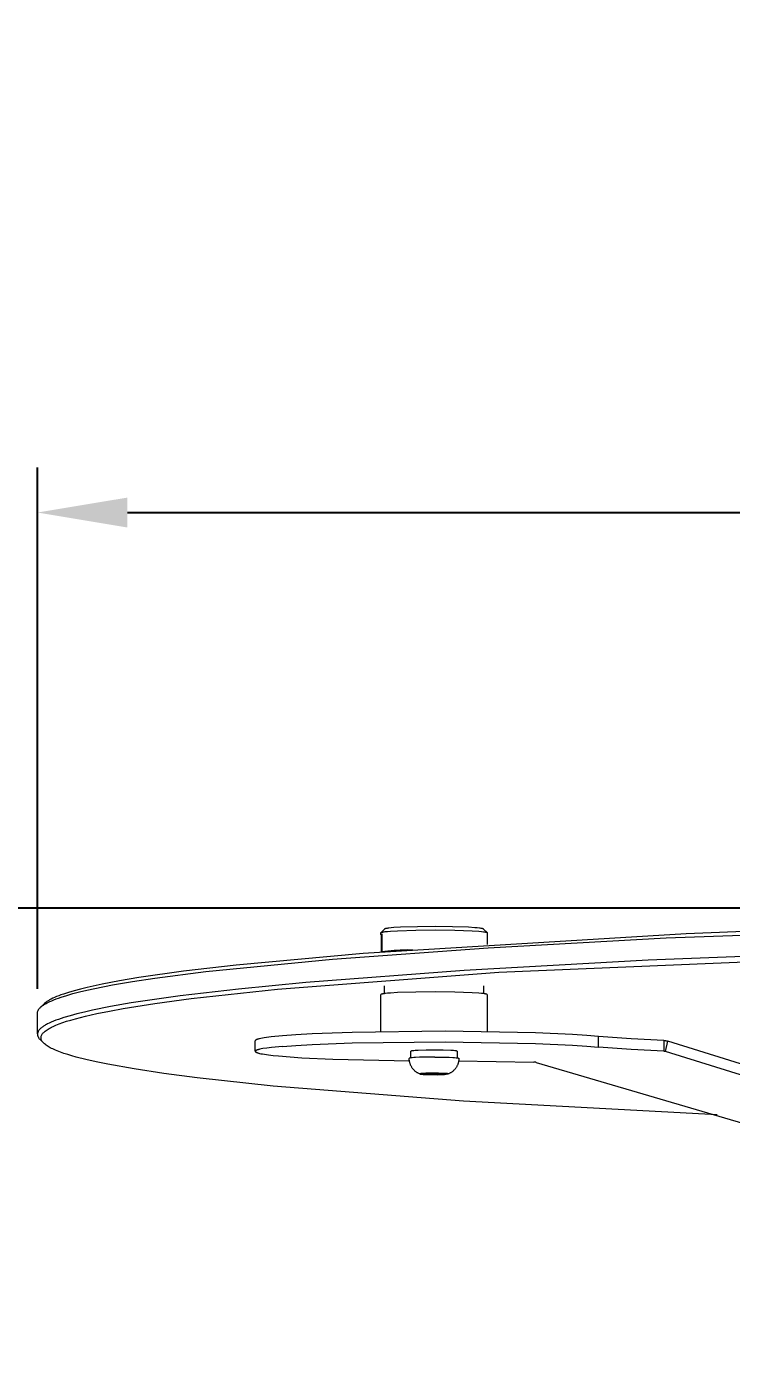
# Model space of a CAD drawing. Header units: inches. Extents: x 214 to 477, y -11 to 187.
# Drawn here: x 236.33 to 244.16, y 172.54 to 187.49 of the extents above; entities that cross this region are included whole.
import ezdxf

# ---------------------------------------------------------------- set-up
doc = ezdxf.new("R2010")
doc.units = ezdxf.units.IN
doc.layers.add('ZANO_R', color=7, linetype='Continuous', lineweight=0)
doc.layers.add('ZANO_W', color=1, linetype='Continuous', lineweight=0)
doc.styles.get("Standard").update_dxf_attribs({"font": 'arial.ttf'})
doc.dimstyles.new('amerykanie', dxfattribs={"dimtxt": 50, "dimasz": 50, "dimexe": 0.5, "dimexo": 0.5, "dimgap": 1, "dimtad": 1, "dimdec": 0, "dimzin": 0, "dimlunit": 5, "dimtxsty": 'Standard', "dimcen": 0.09, "dimclrd": 1, "dimclre": 1, "dimclrt": 1, "dimazin": 0, "dimtfac": 1, "dimtdec": 0, "dimtmove": 0, "dimatfit": 3, "dimfxl": 1, "dimtzin": 0, "dimarcsym": 1})

# ---------------------------------------------------------------- blocks, each defined once
blk = doc.blocks.new('*D357')
at = {"layer": 'ZANO_W', "color": 1, "lineweight": -2}
for p, q in [((255.088, 177.692), (217.287, 177.692)), ((217.787, 176.692), (217.787, 73.709)), ((254.898, 72.709), (217.287, 72.709))]:
    blk.add_line(p, q, dxfattribs=at)
at = {"layer": 'ZANO_W', "color": 1}
for points in [[(217.954, 176.692), (217.621, 176.692), (217.787, 177.692)], [(217.621, 73.709), (217.954, 73.709), (217.787, 72.709)]]:
    blk.add_solid(points, dxfattribs=at)
at = {"layer": 'ZANO_W', "color": 1, "insert": (216.043, 125.2), "char_height": 2.4375, "attachment_point": 5, "rotation": 90}
blk.add_mtext('105', dxfattribs=at)
blk = doc.blocks.new('*D359')
at = {"layer": 'ZANO_W', "color": 1, "lineweight": -2}
for p, q in [((236.449, 176.796), (236.449, 182.59)), ((279.757, 176.797), (279.757, 182.59)), ((237.449, 182.09), (278.757, 182.09))]:
    blk.add_line(p, q, dxfattribs=at)
at = {"layer": 'ZANO_W', "color": 1}
for points in [[(237.449, 182.256), (237.449, 181.923), (236.449, 182.09)], [(278.757, 181.923), (278.757, 182.256), (279.757, 182.09)]]:
    blk.add_solid(points, dxfattribs=at)
at = {"layer": 'ZANO_W', "color": 1, "insert": (258.103, 183.851), "char_height": 2.4375, "attachment_point": 5}
blk.add_mtext('43 5/16', dxfattribs=at)

msp = doc.modelspace()

# ---------------------------------------------------------------- linework, layer by layer
at = {"layer": 'ZANO_R'}
for p, q in [((240.26549, 177.42106), (240.2655, 177.42112)), ((240.26549, 177.421), (240.26549, 177.42106)), ((240.26549, 177.40162), (240.26549, 177.421)), ((240.2655, 177.42118), (240.26551, 177.42124)), ((240.2655, 177.42112), (240.2655, 177.42118)), ((240.26551, 177.42124), (240.26552, 177.4213)), ((240.26552, 177.4213), (240.26553, 177.42136)), ((240.26553, 177.42136), (240.26555, 177.42142)), ((240.26555, 177.42142), (240.26556, 177.42148)), ((240.26556, 177.42148), (240.26558, 177.42154)), ((240.26558, 177.42154), (240.2656, 177.42159)), ((240.2656, 177.42159), (240.26562, 177.42165)), ((240.26562, 177.42165), (240.26564, 177.42171)), ((240.26564, 177.42171), (240.26567, 177.42176)), ((240.26567, 177.42176), (240.2657, 177.42182)), ((240.2657, 177.42182), (240.26573, 177.42187)), ((240.26573, 177.42187), (240.26576, 177.42192)), ((240.26576, 177.42192), (240.26586, 177.4221)), ((240.26586, 177.4221), (240.26599, 177.42227)), ((240.26599, 177.42227), (240.26613, 177.42244)), ((240.26613, 177.42244), (240.2663, 177.42261)), ((240.2663, 177.42261), (240.26648, 177.42278)), ((240.26648, 177.42278), (240.26668, 177.42295)), ((240.26668, 177.42295), (240.2669, 177.42313)), ((240.2669, 177.42313), (240.26713, 177.4233)), ((240.26706, 177.42337), (240.30561, 177.46182)), ((240.26713, 177.4233), (240.26739, 177.42347)), ((240.26739, 177.42347), (240.26767, 177.42365)), ((240.26767, 177.42365), (240.26796, 177.42382)), ((240.26796, 177.42382), (240.26828, 177.424)), ((240.26828, 177.424), (240.26861, 177.42417)), ((240.26861, 177.42417), (240.26897, 177.42435)), ((240.26897, 177.42435), (240.26934, 177.42452)), ((240.26934, 177.42452), (240.26974, 177.4247)), ((240.26974, 177.4247), (240.27059, 177.42505)), ((240.27059, 177.42505), (240.27152, 177.4254)), ((240.27152, 177.4254), (240.27253, 177.42575)), ((240.27253, 177.42575), (240.27362, 177.42611)), ((240.27362, 177.42611), (240.2748, 177.42646)), ((240.2748, 177.42646), (240.27606, 177.42682)), ((240.27606, 177.42682), (240.27884, 177.42753)), ((240.27884, 177.42753), (240.28196, 177.42824)), ((240.28196, 177.42824), (240.28543, 177.42896)), ((240.28543, 177.42896), (240.29342, 177.43039)), ((240.29342, 177.43039), (240.30285, 177.43182)), ((240.30285, 177.43182), (240.31373, 177.43323)), ((240.30578, 177.46198), (240.30561, 177.46182)), ((240.30596, 177.46214), (240.30578, 177.46198)), ((240.30616, 177.46229), (240.30596, 177.46214)), ((240.30638, 177.46245), (240.30616, 177.46229)), ((240.30662, 177.46261), (240.30638, 177.46245)), ((240.30687, 177.46277), (240.30662, 177.46261)), ((240.30714, 177.46293), (240.30687, 177.46277)), ((240.30743, 177.46309), (240.30714, 177.46293)), ((240.30773, 177.46325), (240.30743, 177.46309)), ((240.30805, 177.46341), (240.30773, 177.46325)), ((240.3084, 177.46357), (240.30805, 177.46341)), ((240.30875, 177.46374), (240.3084, 177.46357)), ((240.30953, 177.46406), (240.30875, 177.46374)), ((240.31037, 177.46438), (240.30953, 177.46406)), ((240.31129, 177.46471), (240.31037, 177.46438)), ((240.31229, 177.46503), (240.31129, 177.46471)), ((240.31336, 177.46536), (240.31229, 177.46503)), ((240.3145, 177.46568), (240.31336, 177.46536)), ((240.31373, 177.43323), (240.33985, 177.43601)), ((240.31702, 177.46634), (240.3145, 177.46568)), ((240.31985, 177.46699), (240.31702, 177.46634)), ((240.32299, 177.46765), (240.31985, 177.46699)), ((240.32645, 177.46831), (240.32299, 177.46765)), ((240.33434, 177.46962), (240.32645, 177.46831)), ((240.34354, 177.47093), (240.33434, 177.46962)), ((240.33985, 177.43601), (240.37168, 177.43868)), ((240.35404, 177.47222), (240.34354, 177.47093)), ((240.37899, 177.47476), (240.35404, 177.47222)), ((240.37168, 177.43868), (240.45119, 177.4435)), ((240.40908, 177.47719), (240.37899, 177.47476)), ((240.48341, 177.48157), (240.40908, 177.47719)), ((240.45119, 177.4435), (240.65526, 177.45006)), ((240.67186, 177.4875), (240.48341, 177.48157)), ((240.65526, 177.45006), (240.87378, 177.45189)), ((240.8726, 177.48915), (240.67186, 177.4875)), ((241.06267, 177.48706), (240.8726, 177.48915)), ((240.87378, 177.45189), (241.08527, 177.44948)), ((241.23892, 177.48106), (241.06267, 177.48706)), ((241.08527, 177.44948), (241.27885, 177.44257)), ((241.30847, 177.47679), (241.23892, 177.48106)), ((241.27885, 177.44257), (241.35304, 177.43769)), ((241.33674, 177.47443), (241.30847, 177.47679)), ((241.36028, 177.47196), (241.33674, 177.47443)), ((241.35304, 177.43769), (241.38239, 177.43501)), ((241.37022, 177.4707), (241.36028, 177.47196)), ((241.37894, 177.46944), (241.37022, 177.4707)), ((241.38645, 177.46816), (241.37894, 177.46944)), ((241.38239, 177.43501), (241.40618, 177.43223)), ((241.38975, 177.46752), (241.38645, 177.46816)), ((241.39276, 177.46688), (241.38975, 177.46752)), ((241.39546, 177.46624), (241.39276, 177.46688)), ((241.39788, 177.4656), (241.39546, 177.46624)), ((241.39898, 177.46528), (241.39788, 177.4656)), ((241.40001, 177.46497), (241.39898, 177.46528)), ((241.40096, 177.46465), (241.40001, 177.46497)), ((241.40185, 177.46433), (241.40096, 177.46465)), ((241.40267, 177.46402), (241.40185, 177.46433)), ((241.40341, 177.4637), (241.40267, 177.46402)), ((241.40376, 177.46354), (241.40341, 177.4637)), ((241.40409, 177.46339), (241.40376, 177.46354)), ((241.40441, 177.46323), (241.40409, 177.46339)), ((241.4047, 177.46307), (241.40441, 177.46323)), ((241.40498, 177.46292), (241.4047, 177.46307)), ((241.40524, 177.46276), (241.40498, 177.46292)), ((241.40549, 177.4626), (241.40524, 177.46276)), ((241.40572, 177.46245), (241.40549, 177.4626)), ((241.40593, 177.46229), (241.40572, 177.46245)), ((241.40613, 177.46214), (241.40593, 177.46229)), ((241.40631, 177.46198), (241.40613, 177.46214)), ((241.40618, 177.43223), (241.41597, 177.43082)), ((241.40647, 177.46182), (241.40631, 177.46198)), ((241.40647, 177.46182), (241.44555, 177.42286)), ((241.41597, 177.43082), (241.42434, 177.4294)), ((241.42434, 177.4294), (241.42801, 177.42869)), ((241.42801, 177.42869), (241.43133, 177.42798)), ((241.43133, 177.42798), (241.43431, 177.42727)), ((241.43431, 177.42727), (241.43696, 177.42656)), ((241.43696, 177.42656), (241.43816, 177.4262)), ((241.43816, 177.4262), (241.43927, 177.42585)), ((241.43927, 177.42585), (241.4403, 177.4255)), ((241.4403, 177.4255), (241.44125, 177.42515)), ((241.44125, 177.42515), (241.44212, 177.42479)), ((241.44212, 177.42479), (241.44253, 177.42462)), ((241.44253, 177.42462), (241.44292, 177.42444)), ((241.44292, 177.42444), (241.44328, 177.42427)), ((241.44328, 177.42427), (241.44363, 177.42409)), ((241.44363, 177.42409), (241.44395, 177.42392)), ((241.44395, 177.42392), (241.44426, 177.42374)), ((241.44426, 177.42374), (241.44455, 177.42357)), ((241.44455, 177.42357), (241.44482, 177.4234)), ((241.44482, 177.4234), (241.44506, 177.42322)), ((241.44506, 177.42322), (241.44529, 177.42305)), ((241.44529, 177.42305), (241.44551, 177.42288)), ((241.44551, 177.42288), (241.4457, 177.4227)), ((241.4457, 177.4227), (241.44587, 177.42253)), ((241.44587, 177.42253), (241.44602, 177.42236)), ((241.44602, 177.42236), (241.44616, 177.42219)), ((241.44616, 177.42219), (241.44628, 177.42202)), ((241.44628, 177.42202), (241.44638, 177.42185)), ((241.44638, 177.42185), (241.44646, 177.42167)), ((241.44646, 177.42167), (241.44652, 177.4215)), ((241.44652, 177.4215), (241.44656, 177.42133)), ((241.44656, 177.42133), (241.44659, 177.42116)), ((241.44659, 177.42116), (241.4466, 177.421)), ((241.4466, 177.421), (241.4466, 177.2891)), ((243.43451, 177.36251), (247.8442, 177.52688)), ((247.86286, 177.56439), (243.6593, 177.40974)), ((243.6593, 177.40974), (240.06712, 177.1916)), ((240.26549, 177.40146), (240.2655, 177.4015)), ((240.26549, 177.40142), (240.26549, 177.40146)), ((240.26549, 177.40138), (240.26549, 177.40142)), ((240.26549, 177.40133), (240.26549, 177.40138)), ((240.26549, 177.40129), (240.26549, 177.40133)), ((240.26549, 177.40125), (240.26549, 177.40129)), ((240.26549, 177.40121), (240.26549, 177.40125)), ((240.2655, 177.40117), (240.26549, 177.40121)), ((240.2655, 177.40154), (240.26551, 177.40158)), ((240.2655, 177.4015), (240.2655, 177.40154)), ((240.2655, 177.40113), (240.2655, 177.40117)), ((240.26551, 177.40109), (240.2655, 177.40113)), ((240.26551, 177.40162), (240.26552, 177.40166)), ((240.26551, 177.40158), (240.26551, 177.40162)), ((240.26552, 177.40105), (240.26551, 177.40109)), ((240.26552, 177.40166), (240.26553, 177.4017)), ((240.26552, 177.40101), (240.26552, 177.40105)), ((240.26553, 177.40097), (240.26552, 177.40101)), ((240.26553, 177.4017), (240.26554, 177.40174)), ((240.26554, 177.40093), (240.26553, 177.40097)), ((240.26554, 177.40174), (240.26555, 177.40178)), ((240.26555, 177.40089), (240.26554, 177.40093)), ((240.26555, 177.40178), (240.26556, 177.40182)), ((240.26556, 177.40085), (240.26555, 177.40089)), ((240.26556, 177.40182), (240.26557, 177.40186)), ((240.26558, 177.40081), (240.26556, 177.40085)), ((240.26557, 177.40186), (240.26559, 177.4019)), ((240.26559, 177.40077), (240.26558, 177.40081)), ((240.26559, 177.4019), (240.2656, 177.40194)), ((240.26561, 177.40073), (240.26559, 177.40077)), ((240.2656, 177.40194), (240.26562, 177.40198)), ((240.26562, 177.40069), (240.26561, 177.40073)), ((240.26562, 177.40198), (240.26564, 177.40202)), ((240.26564, 177.40065), (240.26562, 177.40069)), ((240.26564, 177.40202), (240.26565, 177.40206)), ((240.26566, 177.40061), (240.26564, 177.40065)), ((240.26565, 177.40206), (240.26567, 177.4021)), ((240.26567, 177.40057), (240.26566, 177.40061)), ((240.26567, 177.4021), (240.26569, 177.40214)), ((240.26569, 177.40052), (240.26567, 177.40057)), ((240.26569, 177.40214), (240.26571, 177.40219)), ((240.26572, 177.40048), (240.26569, 177.40052)), ((240.26571, 177.40219), (240.26573, 177.40223)), ((240.26574, 177.40044), (240.26572, 177.40048)), ((240.26573, 177.40223), (240.26576, 177.40227)), ((240.26576, 177.4004), (240.26574, 177.40044)), ((240.26576, 177.40227), (240.26578, 177.40231)), ((240.26578, 177.40036), (240.26576, 177.4004)), ((240.26578, 177.40231), (240.2658, 177.40235)), ((240.26581, 177.40032), (240.26578, 177.40036)), ((240.2658, 177.40235), (240.26583, 177.40239)), ((240.26584, 177.40028), (240.26581, 177.40032)), ((240.26583, 177.40239), (240.26586, 177.40243)), ((240.26586, 177.40024), (240.26584, 177.40028)), ((240.26586, 177.40243), (240.26591, 177.40251)), ((240.26592, 177.40016), (240.26586, 177.40024)), ((240.26591, 177.40251), (240.26597, 177.40259)), ((240.26598, 177.40008), (240.26592, 177.40016)), ((240.26597, 177.40259), (240.26604, 177.40267)), ((240.26604, 177.4), (240.26598, 177.40008)), ((240.26604, 177.40267), (240.26611, 177.40275)), ((240.26611, 177.39992), (240.26604, 177.4)), ((240.26611, 177.40275), (240.26618, 177.40283)), ((240.26619, 177.39984), (240.26611, 177.39992)), ((240.26618, 177.40283), (240.26626, 177.40291)), ((240.26626, 177.39976), (240.26619, 177.39984)), ((240.26626, 177.40291), (240.26634, 177.403)), ((240.26635, 177.39968), (240.26626, 177.39976)), ((240.26634, 177.403), (240.26642, 177.40308)), ((240.26643, 177.39959), (240.26635, 177.39968)), ((240.26642, 177.40308), (240.26651, 177.40316)), ((240.26652, 177.39951), (240.26643, 177.39959)), ((240.26651, 177.40316), (240.26661, 177.40324)), ((240.26661, 177.39943), (240.26652, 177.39951)), ((240.26661, 177.40324), (240.2667, 177.40332)), ((240.26671, 177.39935), (240.26661, 177.39943)), ((240.2667, 177.40332), (240.26681, 177.4034)), ((240.26681, 177.39927), (240.26671, 177.39935)), ((240.26681, 177.4034), (240.26691, 177.40348)), ((240.26692, 177.39919), (240.26681, 177.39927)), ((240.26691, 177.40348), (240.26702, 177.40356)), ((240.26714, 177.39903), (240.26692, 177.39919)), ((240.26702, 177.40356), (240.26725, 177.40372)), ((240.26738, 177.39887), (240.26714, 177.39903)), ((240.26725, 177.40372), (240.2675, 177.40388)), ((240.26763, 177.39871), (240.26738, 177.39887)), ((240.2675, 177.40388), (240.26776, 177.40405)), ((240.2679, 177.39855), (240.26763, 177.39871)), ((240.26776, 177.40405), (240.26804, 177.40421)), ((240.26819, 177.39839), (240.2679, 177.39855)), ((240.26804, 177.40421), (240.26834, 177.40437)), ((240.26849, 177.39823), (240.26819, 177.39839)), ((240.26834, 177.40437), (240.26865, 177.40453)), ((240.26881, 177.39806), (240.26849, 177.39823)), ((240.26865, 177.40453), (240.26897, 177.40469)), ((240.26915, 177.3979), (240.26881, 177.39806)), ((240.26897, 177.40469), (240.26932, 177.40485)), ((240.2695, 177.39774), (240.26915, 177.3979)), ((240.26932, 177.40485), (240.27005, 177.40517)), ((240.27025, 177.39742), (240.2695, 177.39774)), ((240.27005, 177.40517), (240.27085, 177.40549)), ((240.27106, 177.3971), (240.27025, 177.39742)), ((240.27085, 177.40549), (240.27171, 177.40581)), ((240.27106, 177.20746), (240.27106, 177.3971)), ((240.27106, 177.3971), (240.27697, 177.3971)), ((240.27171, 177.40581), (240.27264, 177.40613)), ((240.27264, 177.40613), (240.27363, 177.40645)), ((240.27363, 177.40645), (240.27468, 177.40677)), ((240.27468, 177.40677), (240.27697, 177.4074)), ((240.27697, 177.4074), (240.27697, 177.21082)), ((241.45619, 177.25362), (243.43451, 177.36251)), ((247.8442, 177.29099), (243.23589, 177.11692)), ((238.31905, 176.98955), (239.7282, 177.12846)), ((240.06712, 177.1916), (238.65741, 177.06206)), ((239.7282, 177.12846), (241.45619, 177.25362)), ((240.27697, 177.21082), (240.34423, 177.21919)), ((240.27697, 177.21082), (240.31439, 177.21076)), ((240.37889, 177.21872), (240.31811, 177.21104)), ((240.34423, 177.21919), (240.41171, 177.22559)), ((240.43989, 177.22431), (240.37889, 177.21872)), ((240.41171, 177.22559), (240.47934, 177.23002)), ((240.50106, 177.22779), (240.43989, 177.22431)), ((240.47934, 177.23002), (240.54707, 177.23248)), ((240.5623, 177.22917), (240.50106, 177.22779)), ((240.54707, 177.23248), (240.61485, 177.23297)), ((241.57526, 176.98264), (247.86286, 177.24985)), ((238.07301, 176.99331), (237.57585, 176.92244)), ((237.7519, 176.91601), (238.31905, 176.98955)), ((238.65741, 177.06206), (238.07301, 176.99331)), ((239.11606, 176.79421), (241.57526, 176.98264)), ((241.19036, 177.00066), (239.43115, 176.86687)), ((243.23589, 177.11692), (241.19036, 177.00066)), ((237.16978, 176.84994), (237.00178, 176.81322)), ((237.08768, 176.80203), (237.28358, 176.84042)), ((237.36123, 176.88637), (237.16978, 176.84994)), ((237.28358, 176.84042), (237.50512, 176.87844)), ((237.57585, 176.92244), (237.36123, 176.88637)), ((237.50512, 176.87844), (237.7519, 176.91601)), ((239.43115, 176.86687), (238.68347, 176.79433)), ((240.30486, 176.74406), (240.30486, 176.83103)), ((241.40723, 176.8308), (241.40723, 176.74406)), ((236.5834, 176.67401), (236.57522, 176.66936)), ((236.59194, 176.67867), (236.5834, 176.67401)), ((236.60086, 176.68333), (236.59194, 176.67867)), ((236.61981, 176.69264), (236.60086, 176.68333)), ((236.60778, 176.66576), (236.63137, 176.67555)), ((236.64026, 176.70195), (236.61981, 176.69264)), ((236.63137, 176.67555), (236.6566, 176.68533)), ((236.66219, 176.71126), (236.64026, 176.70195)), ((236.6566, 176.68533), (236.68349, 176.69511)), ((236.68561, 176.72057), (236.66219, 176.71126)), ((236.68349, 176.69511), (236.71202, 176.70489)), ((236.71052, 176.72987), (236.68561, 176.72057)), ((236.73693, 176.73917), (236.71052, 176.72987)), ((236.71202, 176.70489), (236.77402, 176.72442)), ((236.79421, 176.75774), (236.73693, 176.73917)), ((236.77402, 176.72442), (236.8426, 176.7439)), ((236.85745, 176.77628), (236.79421, 176.75774)), ((236.8426, 176.7439), (236.91776, 176.76334)), ((236.92665, 176.79477), (236.85745, 176.77628)), ((236.91776, 176.76334), (236.99946, 176.78272)), ((237.00178, 176.81322), (236.92665, 176.79477)), ((236.99946, 176.78272), (237.08768, 176.80203)), ((238.03493, 176.71866), (237.49218, 176.64044)), ((237.75204, 176.63474), (238.15548, 176.68927)), ((238.68347, 176.79433), (238.03493, 176.71866)), ((238.15548, 176.68927), (239.11606, 176.79421)), ((240.26576, 176.73389), (240.26549, 176.73296)), ((240.26549, 176.3212), (240.26549, 176.73296)), ((240.26586, 176.73406), (240.26576, 176.73389)), ((240.26599, 176.73423), (240.26586, 176.73406)), ((240.26613, 176.7344), (240.26599, 176.73423)), ((240.2663, 176.73457), (240.26613, 176.7344)), ((240.26648, 176.73475), (240.2663, 176.73457)), ((240.26668, 176.73492), (240.26648, 176.73475)), ((240.2669, 176.73509), (240.26668, 176.73492)), ((240.26713, 176.73526), (240.2669, 176.73509)), ((240.26739, 176.73544), (240.26713, 176.73526)), ((240.26767, 176.73561), (240.26739, 176.73544)), ((240.26796, 176.73579), (240.26767, 176.73561)), ((240.26828, 176.73596), (240.26796, 176.73579)), ((240.26861, 176.73613), (240.26828, 176.73596)), ((240.26897, 176.73631), (240.26861, 176.73613)), ((240.26934, 176.73649), (240.26897, 176.73631)), ((240.26974, 176.73666), (240.26934, 176.73649)), ((240.27059, 176.73701), (240.26974, 176.73666)), ((240.27152, 176.73736), (240.27059, 176.73701)), ((240.27253, 176.73772), (240.27152, 176.73736)), ((240.27362, 176.73807), (240.27253, 176.73772)), ((240.2748, 176.73843), (240.27362, 176.73807)), ((240.27606, 176.73878), (240.2748, 176.73843)), ((240.27884, 176.73949), (240.27606, 176.73878)), ((240.28196, 176.74021), (240.27884, 176.73949)), ((240.28543, 176.74092), (240.28196, 176.74021)), ((240.29342, 176.74235), (240.28543, 176.74092)), ((240.30285, 176.74378), (240.29342, 176.74235)), ((240.31373, 176.74519), (240.30285, 176.74378)), ((240.33985, 176.74797), (240.31373, 176.74519)), ((240.37168, 176.75064), (240.33985, 176.74797)), ((240.45119, 176.75546), (240.37168, 176.75064)), ((240.65526, 176.76203), (240.45119, 176.75546)), ((240.87378, 176.76385), (240.65526, 176.76203)), ((241.08527, 176.76144), (240.87378, 176.76385)), ((241.27885, 176.75454), (241.08527, 176.76144)), ((241.35304, 176.74965), (241.27885, 176.75454)), ((241.38239, 176.74698), (241.35304, 176.74965)), ((241.40618, 176.7442), (241.38239, 176.74698)), ((241.41597, 176.74279), (241.40618, 176.7442)), ((241.42434, 176.74136), (241.41597, 176.74279)), ((241.42801, 176.74065), (241.42434, 176.74136)), ((241.43133, 176.73994), (241.42801, 176.74065)), ((241.43431, 176.73923), (241.43133, 176.73994)), ((241.43696, 176.73852), (241.43431, 176.73923)), ((241.43816, 176.73817), (241.43696, 176.73852)), ((241.43927, 176.73781), (241.43816, 176.73817)), ((241.4403, 176.73746), (241.43927, 176.73781)), ((241.44125, 176.73711), (241.4403, 176.73746)), ((241.44212, 176.73676), (241.44125, 176.73711)), ((241.44253, 176.73658), (241.44212, 176.73676)), ((241.44292, 176.73641), (241.44253, 176.73658)), ((241.44328, 176.73623), (241.44292, 176.73641)), ((241.44363, 176.73606), (241.44328, 176.73623)), ((241.44395, 176.73588), (241.44363, 176.73606)), ((241.44426, 176.73571), (241.44395, 176.73588)), ((241.44455, 176.73553), (241.44426, 176.73571)), ((241.44482, 176.73536), (241.44455, 176.73553)), ((241.44506, 176.73519), (241.44482, 176.73536)), ((241.44529, 176.73501), (241.44506, 176.73519)), ((241.44551, 176.73484), (241.44529, 176.73501)), ((241.4457, 176.73467), (241.44551, 176.73484)), ((241.44587, 176.7345), (241.4457, 176.73467)), ((241.44602, 176.73432), (241.44587, 176.7345)), ((241.44616, 176.73415), (241.44602, 176.73432)), ((241.44628, 176.73398), (241.44616, 176.73415)), ((241.44638, 176.73381), (241.44628, 176.73398)), ((241.44646, 176.73364), (241.44638, 176.73381)), ((241.44652, 176.73347), (241.44646, 176.73364)), ((241.44656, 176.7333), (241.44652, 176.73347)), ((241.44659, 176.73313), (241.44656, 176.7333)), ((241.4466, 176.73296), (241.44659, 176.73313)), ((241.4466, 176.73296), (241.4466, 176.32195)), ((236.44923, 176.52887), (236.44943, 176.53374)), ((236.44923, 176.29595), (236.44923, 176.52887)), ((236.44943, 176.53374), (236.45003, 176.5386)), ((236.45003, 176.5386), (236.45103, 176.54347)), ((236.45103, 176.54347), (236.45243, 176.54835)), ((236.45243, 176.54835), (236.45423, 176.55322)), ((236.45423, 176.55322), (236.45644, 176.5581)), ((236.45644, 176.5581), (236.45904, 176.56298)), ((236.45904, 176.56298), (236.46206, 176.56786)), ((236.46206, 176.56786), (236.46547, 176.57275)), ((236.46547, 176.57275), (236.46929, 176.57764)), ((236.46929, 176.57764), (236.47352, 176.58252)), ((236.47352, 176.58252), (236.47815, 176.58741)), ((236.47815, 176.58741), (236.48318, 176.59231)), ((236.48022, 176.58948), (236.51831, 176.62747)), ((236.48318, 176.59231), (236.48863, 176.5972)), ((236.48863, 176.5972), (236.49448, 176.60209)), ((236.49448, 176.60209), (236.50074, 176.60699)), ((236.50074, 176.60699), (236.5074, 176.61188)), ((236.5074, 176.61188), (236.51448, 176.61678)), ((236.51448, 176.61678), (236.52196, 176.62168)), ((236.52315, 176.63212), (236.51831, 176.62747)), ((236.52196, 176.62168), (236.52986, 176.62657)), ((236.52837, 176.63677), (236.52315, 176.63212)), ((236.53395, 176.64143), (236.52837, 176.63677)), ((236.52986, 176.62657), (236.53816, 176.63147)), ((236.53991, 176.64608), (236.53395, 176.64143)), ((236.53816, 176.63147), (236.54688, 176.63637)), ((236.54623, 176.65073), (236.53991, 176.64608)), ((236.55292, 176.65539), (236.54623, 176.65073)), ((236.54688, 176.63637), (236.556, 176.64127)), ((236.55998, 176.66004), (236.55292, 176.65539)), ((236.556, 176.64127), (236.56553, 176.64617)), ((236.56742, 176.6647), (236.55998, 176.66004)), ((236.56553, 176.64617), (236.58583, 176.65596)), ((236.57522, 176.66936), (236.56742, 176.6647)), ((236.58583, 176.65596), (236.60778, 176.66576)), ((236.97006, 176.54003), (236.88701, 176.5197)), ((237.06029, 176.56029), (236.97006, 176.54003)), ((236.98262, 176.49413), (237.1085, 176.52263)), ((237.26213, 176.60057), (237.06029, 176.56029)), ((237.1085, 176.52263), (237.24851, 176.55097)), ((237.24851, 176.55097), (237.40254, 176.57912)), ((237.49218, 176.64044), (237.26213, 176.60057)), ((237.40254, 176.57912), (237.75204, 176.63474)), ((236.50083, 176.37116), (236.49427, 176.36603)), ((236.50783, 176.37629), (236.50083, 176.37116)), ((236.51528, 176.38142), (236.50783, 176.37629)), ((236.52318, 176.38655), (236.51528, 176.38142)), ((236.53154, 176.39168), (236.52318, 176.38655)), ((236.54034, 176.39682), (236.53154, 176.39168)), ((236.54959, 176.40195), (236.54034, 176.39682)), ((236.55929, 176.40708), (236.54959, 176.40195)), ((236.58004, 176.41735), (236.55929, 176.40708)), ((236.6026, 176.42761), (236.58004, 176.41735)), ((236.59291, 176.36466), (236.60696, 176.37187)), ((236.62697, 176.43788), (236.6026, 176.42761)), ((236.60696, 176.37187), (236.6219, 176.37909)), ((236.6219, 176.37909), (236.63773, 176.38631)), ((236.65315, 176.44813), (236.62697, 176.43788)), ((236.63773, 176.38631), (236.65446, 176.39352)), ((236.68113, 176.45838), (236.65315, 176.44813)), ((236.65446, 176.39352), (236.6906, 176.40795)), ((236.71093, 176.46863), (236.68113, 176.45838)), ((236.6906, 176.40795), (236.73032, 176.42236)), ((236.74253, 176.47886), (236.71093, 176.46863)), ((236.73032, 176.42236), (236.77363, 176.43676)), ((236.81116, 176.4993), (236.74253, 176.47886)), ((236.77363, 176.43676), (236.82051, 176.45113)), ((236.88701, 176.5197), (236.81116, 176.4993)), ((236.82051, 176.45113), (236.87098, 176.46549)), ((236.87098, 176.46549), (236.98262, 176.49413)), ((236.44959, 176.2995), (236.44925, 176.2944)), ((236.44925, 176.2944), (236.44935, 176.28931)), ((236.44935, 176.28931), (236.44988, 176.28422)), ((236.45037, 176.30461), (236.44959, 176.2995)), ((236.44988, 176.28422), (236.45085, 176.27913)), ((236.4516, 176.30971), (236.45037, 176.30461)), ((236.45085, 176.27913), (236.45225, 176.27404)), ((236.45326, 176.31482), (236.4516, 176.30971)), ((236.45225, 176.27404), (236.45409, 176.26896)), ((236.45536, 176.31993), (236.45326, 176.31482)), ((236.45409, 176.26896), (236.45637, 176.26388)), ((236.45791, 176.32505), (236.45536, 176.31993)), ((236.45637, 176.26388), (236.45907, 176.25881)), ((236.4609, 176.33016), (236.45791, 176.32505)), ((236.45907, 176.25881), (236.46221, 176.25374)), ((236.46433, 176.33528), (236.4609, 176.33016)), ((236.46221, 176.25374), (236.46578, 176.24868)), ((236.4682, 176.3404), (236.46433, 176.33528)), ((236.46578, 176.24868), (236.46978, 176.24362)), ((236.47253, 176.34552), (236.4682, 176.3404)), ((236.46978, 176.24362), (236.4742, 176.23856)), ((236.47729, 176.35065), (236.47253, 176.34552)), ((236.4742, 176.23856), (236.47906, 176.23351)), ((236.48251, 176.35577), (236.47729, 176.35065)), ((236.51831, 176.19437), (236.47906, 176.23351)), ((236.48817, 176.3609), (236.48251, 176.35577)), ((236.49427, 176.36603), (236.48817, 176.3609)), ((236.48868, 176.25663), (236.48947, 176.2638)), ((236.48875, 176.24946), (236.48868, 176.25663)), ((236.48969, 176.2423), (236.48875, 176.24946)), ((236.48947, 176.2638), (236.49114, 176.27098)), ((236.49149, 176.23515), (236.48969, 176.2423)), ((236.49114, 176.27098), (236.49368, 176.27816)), ((236.49416, 176.22801), (236.49149, 176.23515)), ((236.49368, 176.27816), (236.49709, 176.28535)), ((236.49768, 176.22087), (236.49416, 176.22801)), ((236.49709, 176.28535), (236.50138, 176.29255)), ((236.50138, 176.29255), (236.50655, 176.29975)), ((236.50655, 176.29975), (236.5126, 176.30695)), ((236.5126, 176.30695), (236.51954, 176.31415)), ((236.51954, 176.31415), (236.52735, 176.32136)), ((236.52735, 176.32136), (236.53606, 176.32857)), ((236.53606, 176.32857), (236.54565, 176.33579)), ((236.54565, 176.33579), (236.55613, 176.343)), ((236.55613, 176.343), (236.5675, 176.35022)), ((236.5675, 176.35022), (236.57976, 176.35744)), ((236.57976, 176.35744), (236.59291, 176.36466)), ((238.87013, 176.22132), (238.87012, 176.22108)), ((238.87014, 176.22155), (238.87013, 176.22132)), ((238.87017, 176.22178), (238.87014, 176.22155)), ((238.8702, 176.22201), (238.87017, 176.22178)), ((238.87025, 176.22225), (238.8702, 176.22201)), ((238.8703, 176.22248), (238.87025, 176.22225)), ((238.87037, 176.22271), (238.8703, 176.22248)), ((238.87044, 176.22295), (238.87037, 176.22271)), ((238.87052, 176.22318), (238.87044, 176.22295)), ((238.87062, 176.22341), (238.87052, 176.22318)), ((238.87072, 176.22364), (238.87062, 176.22341)), ((238.87083, 176.22388), (238.87072, 176.22364)), ((238.87096, 176.22411), (238.87083, 176.22388)), ((238.87109, 176.22434), (238.87096, 176.22411)), ((238.87123, 176.22457), (238.87109, 176.22434)), ((238.87138, 176.22481), (238.87123, 176.22457)), ((238.87155, 176.22504), (238.87138, 176.22481)), ((238.87172, 176.22527), (238.87155, 176.22504)), ((238.8719, 176.2255), (238.87172, 176.22527)), ((238.87209, 176.22574), (238.8719, 176.2255)), ((238.87229, 176.22597), (238.87209, 176.22574)), ((238.87251, 176.2262), (238.87229, 176.22597)), ((238.87273, 176.22643), (238.87251, 176.2262)), ((238.87296, 176.22667), (238.87273, 176.22643)), ((238.8732, 176.2269), (238.87296, 176.22667)), ((238.87345, 176.22713), (238.8732, 176.2269)), ((238.87371, 176.22736), (238.87345, 176.22713)), ((238.87398, 176.2276), (238.87371, 176.22736)), ((238.87455, 176.22806), (238.87398, 176.2276)), ((238.87516, 176.22852), (238.87455, 176.22806)), ((238.87581, 176.22899), (238.87516, 176.22852)), ((238.8765, 176.22945), (238.87581, 176.22899)), ((238.87722, 176.22991), (238.8765, 176.22945)), ((238.87799, 176.23038), (238.87722, 176.22991)), ((238.87879, 176.23084), (238.87799, 176.23038)), ((238.87964, 176.2313), (238.87879, 176.23084)), ((238.88052, 176.23177), (238.87964, 176.2313)), ((238.88144, 176.23223), (238.88052, 176.23177)), ((238.8834, 176.23315), (238.88144, 176.23223)), ((238.88552, 176.23407), (238.8834, 176.23315)), ((238.88778, 176.23499), (238.88552, 176.23407)), ((238.89021, 176.23591), (238.88778, 176.23499)), ((238.89278, 176.23683), (238.89021, 176.23591)), ((238.89551, 176.23775), (238.89278, 176.23683)), ((238.90143, 176.23957), (238.89551, 176.23775)), ((238.90795, 176.24139), (238.90143, 176.23957)), ((238.91506, 176.2432), (238.90795, 176.24139)), ((238.93107, 176.24678), (238.91506, 176.2432)), ((238.94938, 176.25033), (238.93107, 176.24678)), ((238.96995, 176.25381), (238.94938, 176.25033)), ((238.99269, 176.25725), (238.96995, 176.25381)), ((239.0444, 176.26392), (238.99269, 176.25725)), ((239.17024, 176.27637), (239.0444, 176.26392)), ((239.3205, 176.28743), (239.17024, 176.27637)), ((239.50183, 176.29763), (239.3205, 176.28743)), ((239.94435, 176.31415), (239.50183, 176.29763)), ((240.97798, 176.3261), (239.94435, 176.31415)), ((241.98418, 176.3089), (240.97798, 176.3261)), ((242.39355, 176.29018), (241.98418, 176.3089)), ((242.55485, 176.27909), (242.39355, 176.29018)), ((242.68363, 176.26732), (242.55485, 176.27909)), ((242.68363, 176.14937), (242.68363, 176.26732)), ((243.04663, 176.2418), (242.68363, 176.26732)), ((243.41008, 176.22372), (243.04663, 176.2418)), ((243.41008, 176.22372), (243.41542, 176.22339)), ((243.41008, 176.22372), (243.41008, 176.10577)), ((243.41542, 176.22339), (243.42073, 176.22287)), ((243.42073, 176.22287), (243.42603, 176.22217)), ((243.42603, 176.22217), (243.4313, 176.22129)), ((243.4313, 176.22129), (243.43653, 176.22022)), ((236.50206, 176.21375), (236.49768, 176.22087)), ((236.50729, 176.20663), (236.50206, 176.21375)), ((236.51337, 176.19952), (236.50729, 176.20663)), ((236.5203, 176.19242), (236.51337, 176.19952)), ((236.52806, 176.18533), (236.5203, 176.19242)), ((236.53667, 176.17825), (236.52806, 176.18533)), ((236.54612, 176.17119), (236.53667, 176.17825)), ((236.5564, 176.16413), (236.54612, 176.17119)), ((236.56751, 176.15709), (236.5564, 176.16413)), ((236.57944, 176.15005), (236.56751, 176.15709)), ((236.5922, 176.14303), (236.57944, 176.15005)), ((236.60577, 176.13603), (236.5922, 176.14303)), ((236.62016, 176.12904), (236.60577, 176.13603)), ((236.63536, 176.12206), (236.62016, 176.12904)), ((236.65137, 176.11509), (236.63536, 176.12206)), ((236.66818, 176.10814), (236.65137, 176.11509)), ((236.70419, 176.09428), (236.66818, 176.10814)), ((236.74336, 176.08049), (236.70419, 176.09428)), ((236.78566, 176.06676), (236.74336, 176.08049)), ((238.87012, 176.10349), (238.87012, 176.22108)), ((238.87014, 176.10349), (238.87012, 176.10304)), ((238.87012, 176.10304), (238.87015, 176.10259)), ((238.87018, 176.10394), (238.87014, 176.10349)), ((238.87015, 176.10259), (238.87021, 176.10215)), ((238.87027, 176.10439), (238.87018, 176.10394)), ((238.87021, 176.10215), (238.87031, 176.1017)), ((238.87039, 176.10484), (238.87027, 176.10439)), ((238.87031, 176.1017), (238.87045, 176.10125)), ((238.87054, 176.10529), (238.87039, 176.10484)), ((238.87045, 176.10125), (238.87062, 176.1008)), ((238.87074, 176.10573), (238.87054, 176.10529)), ((238.87062, 176.1008), (238.87083, 176.10035)), ((238.87097, 176.10618), (238.87074, 176.10573)), ((238.87083, 176.10035), (238.87107, 176.0999)), ((238.87124, 176.10663), (238.87097, 176.10618)), ((238.87107, 176.0999), (238.87135, 176.09946)), ((238.87154, 176.10708), (238.87124, 176.10663)), ((238.87135, 176.09946), (238.87167, 176.09901)), ((238.87188, 176.10753), (238.87154, 176.10708)), ((238.87167, 176.09901), (238.87203, 176.09856)), ((238.87226, 176.10798), (238.87188, 176.10753)), ((238.87203, 176.09856), (238.87242, 176.09811)), ((238.87267, 176.10842), (238.87226, 176.10798)), ((238.87242, 176.09811), (238.87284, 176.09767)), ((238.87312, 176.10887), (238.87267, 176.10842)), ((238.87284, 176.09767), (238.87331, 176.09722)), ((238.8736, 176.10932), (238.87312, 176.10887)), ((238.87331, 176.09722), (238.87381, 176.09677)), ((238.87413, 176.10977), (238.8736, 176.10932)), ((238.87381, 176.09677), (238.87434, 176.09632)), ((238.87469, 176.11022), (238.87413, 176.10977)), ((238.87434, 176.09632), (238.87492, 176.09588)), ((238.87528, 176.11066), (238.87469, 176.11022)), ((238.87492, 176.09588), (238.87552, 176.09543)), ((238.87591, 176.11111), (238.87528, 176.11066)), ((238.87552, 176.09543), (238.87617, 176.09498)), ((238.87658, 176.11156), (238.87591, 176.11111)), ((238.87617, 176.09498), (238.87685, 176.09454)), ((238.87728, 176.112), (238.87658, 176.11156)), ((238.87685, 176.09454), (238.87757, 176.09409)), ((238.87802, 176.11245), (238.87728, 176.112)), ((238.87757, 176.09409), (238.87832, 176.09365)), ((238.8788, 176.1129), (238.87802, 176.11245)), ((238.87832, 176.09365), (238.87911, 176.0932)), ((238.87961, 176.11334), (238.8788, 176.1129)), ((238.87911, 176.0932), (238.87994, 176.09276)), ((238.88135, 176.11423), (238.87961, 176.11334)), ((238.87994, 176.09276), (238.88169, 176.09187)), ((238.88323, 176.11512), (238.88135, 176.11423)), ((238.88169, 176.09187), (238.88359, 176.09098)), ((238.88525, 176.11601), (238.88323, 176.11512)), ((238.88359, 176.09098), (238.88564, 176.09009)), ((238.88742, 176.1169), (238.88525, 176.11601)), ((238.88564, 176.09009), (238.88783, 176.08921)), ((238.88972, 176.11779), (238.88742, 176.1169)), ((238.88783, 176.08921), (238.89015, 176.08832)), ((238.89218, 176.11867), (238.88972, 176.11779)), ((238.89015, 176.08832), (238.89262, 176.08744)), ((238.89477, 176.11955), (238.89218, 176.11867)), ((238.89262, 176.08744), (238.89798, 176.08568)), ((238.90038, 176.12131), (238.89477, 176.11955)), ((238.89798, 176.08568), (238.9039, 176.08393)), ((238.90656, 176.12307), (238.90038, 176.12131)), ((238.9039, 176.08393), (238.91038, 176.08219)), ((238.91329, 176.12481), (238.90656, 176.12307)), ((238.91038, 176.08219), (238.9174, 176.08046)), ((238.92057, 176.12655), (238.91329, 176.12481)), ((238.9174, 176.08046), (238.93305, 176.07703)), ((238.93677, 176.12999), (238.92057, 176.12655)), ((238.93305, 176.07703), (238.95081, 176.07364)), ((238.9551, 176.13339), (238.93677, 176.12999)), ((238.95081, 176.07364), (238.97062, 176.0703)), ((238.9979, 176.14003), (238.9551, 176.13339)), ((239.04845, 176.14644), (238.9979, 176.14003)), ((239.17024, 176.15842), (239.04845, 176.14644)), ((239.17024, 176.15842), (239.3205, 176.16948)), ((239.3205, 176.16948), (239.50183, 176.17968)), ((239.50183, 176.17968), (239.94435, 176.1962)), ((239.94435, 176.1962), (240.97798, 176.20815)), ((240.59857, 176.10395), (240.59856, 176.10392)), ((240.59856, 176.10392), (240.59856, 176.1039)), ((240.59856, 176.1039), (240.59856, 176.10387)), ((240.59856, 176.10387), (240.59857, 176.10384)), ((240.59856, 176.03041), (240.59856, 176.10379)), ((240.59858, 176.10403), (240.59857, 176.104)), ((240.59857, 176.104), (240.59857, 176.10398)), ((240.59857, 176.10398), (240.59857, 176.10395)), ((240.59857, 176.10384), (240.59857, 176.10382)), ((240.59857, 176.10382), (240.59857, 176.10379)), ((240.59859, 176.10408), (240.59858, 176.10406)), ((240.59858, 176.10406), (240.59858, 176.10403)), ((240.5986, 176.10413), (240.59859, 176.10411)), ((240.59859, 176.10411), (240.59859, 176.10408)), ((240.59861, 176.10416), (240.5986, 176.10413)), ((240.59862, 176.10418), (240.59861, 176.10416)), ((240.59863, 176.10421), (240.59862, 176.10418)), ((240.59864, 176.10423), (240.59863, 176.10421)), ((240.59865, 176.10426), (240.59864, 176.10423)), ((240.59867, 176.10428), (240.59865, 176.10426)), ((240.59868, 176.1043), (240.59867, 176.10428)), ((240.59873, 176.10438), (240.59868, 176.1043)), ((240.59878, 176.10445), (240.59873, 176.10438)), ((240.59884, 176.10453), (240.59878, 176.10445)), ((240.59891, 176.1046), (240.59884, 176.10453)), ((240.59899, 176.10468), (240.59891, 176.1046)), ((240.59908, 176.10475), (240.59899, 176.10468)), ((240.59918, 176.10483), (240.59908, 176.10475)), ((240.59928, 176.1049), (240.59918, 176.10483)), ((240.59939, 176.10498), (240.59928, 176.1049)), ((240.59951, 176.10505), (240.59939, 176.10498)), ((240.59964, 176.10513), (240.59951, 176.10505)), ((240.59978, 176.10521), (240.59964, 176.10513)), ((240.59993, 176.10528), (240.59978, 176.10521)), ((240.60008, 176.10536), (240.59993, 176.10528)), ((240.60024, 176.10544), (240.60008, 176.10536)), ((240.60041, 176.10551), (240.60024, 176.10544)), ((240.60079, 176.10566), (240.60041, 176.10551)), ((240.60119, 176.10582), (240.60079, 176.10566)), ((240.60163, 176.10597), (240.60119, 176.10582)), ((240.60211, 176.10613), (240.60163, 176.10597)), ((240.60262, 176.10628), (240.60211, 176.10613)), ((240.60317, 176.10644), (240.60262, 176.10628)), ((240.60438, 176.10675), (240.60317, 176.10644)), ((240.60574, 176.10706), (240.60438, 176.10675)), ((240.60726, 176.10737), (240.60574, 176.10706)), ((240.61074, 176.10799), (240.60726, 176.10737)), ((240.61485, 176.10862), (240.61074, 176.10799)), ((240.6196, 176.10923), (240.61485, 176.10862)), ((240.63098, 176.11044), (240.6196, 176.10923)), ((240.64486, 176.11161), (240.63098, 176.11044)), ((240.67953, 176.11371), (240.64486, 176.11161)), ((240.7685, 176.11657), (240.67953, 176.11371)), ((240.86378, 176.11737), (240.7685, 176.11657)), ((240.9565, 176.11631), (240.86378, 176.11737)), ((241.0412, 176.11326), (240.9565, 176.11631)), ((240.97798, 176.20815), (241.98418, 176.19095)), ((241.07351, 176.11111), (241.0412, 176.11326)), ((241.08624, 176.10994), (241.07351, 176.11111)), ((241.09651, 176.10872), (241.08624, 176.10994)), ((241.10072, 176.1081), (241.09651, 176.10872)), ((241.1043, 176.10747), (241.10072, 176.1081)), ((241.10587, 176.10716), (241.1043, 176.10747)), ((241.10728, 176.10685), (241.10587, 176.10716)), ((241.10854, 176.10654), (241.10728, 176.10685)), ((241.10965, 176.10623), (241.10854, 176.10654)), ((241.11016, 176.10607), (241.10965, 176.10623)), ((241.11062, 176.10592), (241.11016, 176.10607)), ((241.11105, 176.10576), (241.11062, 176.10592)), ((241.11145, 176.10561), (241.11105, 176.10576)), ((241.1118, 176.10545), (241.11145, 176.10561)), ((241.11197, 176.10538), (241.1118, 176.10545)), ((241.11213, 176.1053), (241.11197, 176.10538)), ((241.11228, 176.10522), (241.11213, 176.1053)), ((241.11242, 176.10515), (241.11228, 176.10522)), ((241.11255, 176.10507), (241.11242, 176.10515)), ((241.11267, 176.10499), (241.11255, 176.10507)), ((241.11279, 176.10492), (241.11267, 176.10499)), ((241.11289, 176.10484), (241.11279, 176.10492)), ((241.11299, 176.10477), (241.11289, 176.10484)), ((241.11308, 176.10469), (241.11299, 176.10477)), ((241.11316, 176.10462), (241.11308, 176.10469)), ((241.11323, 176.10454), (241.11316, 176.10462)), ((241.1133, 176.10446), (241.11323, 176.10454)), ((241.11336, 176.10439), (241.1133, 176.10446)), ((241.1134, 176.10431), (241.11336, 176.10439)), ((241.11344, 176.10424), (241.1134, 176.10431)), ((241.11348, 176.10416), (241.11344, 176.10424)), ((241.1135, 176.10409), (241.11348, 176.10416)), ((241.11352, 176.10402), (241.1135, 176.10409)), ((241.11353, 176.10394), (241.11352, 176.10402)), ((241.11352, 176.10379), (241.11353, 176.10387)), ((241.11353, 176.10387), (241.11353, 176.10394)), ((241.11353, 176.10379), (241.11353, 176.03041)), ((241.98418, 176.19095), (242.39355, 176.17223)), ((242.39355, 176.17223), (242.55485, 176.16114)), ((242.55485, 176.16114), (242.68363, 176.14937)), ((243.04663, 176.12385), (242.68363, 176.14937)), ((243.41008, 176.10577), (243.04663, 176.12385)), ((243.41008, 176.10577), (243.41227, 176.10561)), ((243.41227, 176.10561), (243.41446, 176.10537)), ((243.41446, 176.10537), (243.41663, 176.10507)), ((243.41663, 176.10507), (243.4188, 176.10469)), ((243.4188, 176.10469), (243.42095, 176.10424)), ((243.42095, 176.10424), (243.42308, 176.10372)), ((243.42308, 176.10372), (243.4252, 176.10313)), ((243.4252, 176.10313), (243.42729, 176.10247)), ((243.42729, 176.10247), (243.42936, 176.10174)), ((243.42936, 176.10174), (243.45196, 176.21593)), ((246.25434, 175.21612), (243.42936, 176.10174)), ((243.43653, 176.22022), (243.44172, 176.21897)), ((243.44172, 176.21897), (243.44687, 176.21754)), ((243.44687, 176.21754), (243.45196, 176.21593)), ((246.27694, 175.33032), (243.45196, 176.21593)), ((236.83104, 176.05309), (236.78566, 176.06676)), ((236.87948, 176.0395), (236.83104, 176.05309)), ((236.98534, 176.01253), (236.87948, 176.0395)), ((237.10293, 175.98588), (236.98534, 176.01253)), ((237.23192, 175.95955), (237.10293, 175.98588)), ((237.52268, 175.90795), (237.23192, 175.95955)), ((238.97062, 176.0703), (239.01612, 176.06378)), ((239.01612, 176.06378), (239.06894, 176.05753)), ((239.06894, 176.05753), (239.12845, 176.05156)), ((239.12845, 176.05156), (239.38764, 176.03269)), ((239.38764, 176.03269), (239.73273, 176.01679)), ((239.73273, 176.01679), (240.58273, 175.99914)), ((240.58046, 176.02536), (240.58045, 176.02525)), ((240.58052, 176.01885), (240.58045, 176.02524)), ((240.58048, 176.02548), (240.58046, 176.02536)), ((240.58052, 176.02559), (240.58048, 176.02548)), ((240.58058, 176.02571), (240.58052, 176.02559)), ((240.58081, 176.01247), (240.58052, 176.01885)), ((240.58066, 176.02582), (240.58058, 176.02571)), ((240.58075, 176.02593), (240.58066, 176.02582)), ((240.58086, 176.02605), (240.58075, 176.02593)), ((240.58132, 176.00611), (240.58081, 176.01247)), ((240.58099, 176.02616), (240.58086, 176.02605)), ((240.58113, 176.02628), (240.58099, 176.02616)), ((240.58129, 176.02639), (240.58113, 176.02628)), ((240.58147, 176.02651), (240.58129, 176.02639)), ((240.58204, 175.99976), (240.58132, 176.00611)), ((240.58167, 176.02662), (240.58147, 176.02651)), ((240.58188, 176.02673), (240.58167, 176.02662)), ((240.58211, 176.02685), (240.58188, 176.02673)), ((240.58299, 175.99345), (240.58204, 175.99976)), ((240.58236, 176.02696), (240.58211, 176.02685)), ((240.58263, 176.02707), (240.58236, 176.02696)), ((240.58291, 176.02719), (240.58263, 176.02707)), ((240.58321, 176.0273), (240.58291, 176.02719)), ((240.58416, 175.98717), (240.58299, 175.99345)), ((240.58386, 176.02753), (240.58321, 176.0273)), ((240.58457, 176.02775), (240.58386, 176.02753)), ((240.58554, 175.98094), (240.58416, 175.98717)), ((240.58535, 176.02797), (240.58457, 176.02775)), ((240.5862, 176.0282), (240.58535, 176.02797)), ((240.58713, 175.97475), (240.58554, 175.98094)), ((240.58712, 176.02842), (240.5862, 176.0282)), ((240.58914, 176.02886), (240.58712, 176.02842)), ((240.58894, 175.96863), (240.58713, 175.97475)), ((240.59096, 175.96257), (240.58894, 175.96863)), ((240.59142, 176.02929), (240.58914, 176.02886)), ((240.59319, 175.95659), (240.59096, 175.96257)), ((240.59395, 176.02972), (240.59142, 176.02929)), ((240.59563, 175.95068), (240.59319, 175.95659)), ((240.59972, 176.03056), (240.59395, 176.02972)), ((240.59826, 175.94487), (240.59563, 175.95068)), ((240.6011, 175.93915), (240.59826, 175.94487)), ((240.6064, 176.03137), (240.59972, 176.03056)), ((240.60413, 175.93353), (240.6011, 175.93915)), ((240.60736, 175.92802), (240.60413, 175.93353)), ((240.61391, 176.03215), (240.6064, 176.03137)), ((240.61077, 175.92262), (240.60736, 175.92802)), ((240.61437, 175.91734), (240.61077, 175.92262)), ((240.63114, 176.0336), (240.61391, 176.03215)), ((240.65075, 176.03489), (240.63114, 176.0336)), ((240.69457, 176.03695), (240.65075, 176.03489)), ((240.78552, 176.03921), (240.69457, 176.03695)), ((240.86432, 176.03968), (240.78552, 176.03921)), ((240.86432, 176.03968), (240.93981, 176.03901)), ((240.93981, 176.03901), (241.02525, 176.03665)), ((241.02525, 176.03665), (241.06602, 176.03461)), ((241.06602, 176.03461), (241.08424, 176.03335)), ((241.08424, 176.03335), (241.10025, 176.03195)), ((241.10133, 175.92263), (241.09773, 175.91736)), ((241.10025, 176.03195), (241.10724, 176.0312)), ((241.10474, 175.92803), (241.10133, 175.92263)), ((241.10796, 175.93354), (241.10474, 175.92803)), ((241.10724, 176.0312), (241.11347, 176.03042)), ((241.111, 175.93916), (241.10796, 175.93354)), ((241.11383, 175.94488), (241.111, 175.93916)), ((241.11347, 176.03042), (241.11886, 176.02961)), ((241.11647, 175.95069), (241.11383, 175.94488)), ((241.1189, 175.9566), (241.11647, 175.95069)), ((241.11886, 176.02961), (241.12123, 176.02919)), ((241.12113, 175.96258), (241.1189, 175.9566)), ((241.12315, 175.96864), (241.12113, 175.96258)), ((241.12123, 176.02919), (241.12337, 176.02877)), ((241.12496, 175.97476), (241.12315, 175.96864)), ((241.12337, 176.02877), (241.12527, 176.02835)), ((241.12655, 175.98094), (241.12496, 175.97476)), ((241.12527, 176.02835), (241.12614, 176.02813)), ((241.12614, 176.02813), (241.12694, 176.02792)), ((241.12793, 175.98718), (241.12655, 175.98094)), ((241.12694, 176.02792), (241.12768, 176.0277)), ((241.12768, 176.0277), (241.12835, 176.02748)), ((241.1291, 175.99345), (241.12793, 175.98718)), ((241.12835, 176.02748), (241.12897, 176.02727)), ((241.12896, 175.99647), (241.96565, 175.98347)), ((241.12897, 176.02727), (241.12925, 176.02716)), ((241.13005, 175.99977), (241.1291, 175.99345)), ((241.12925, 176.02716), (241.12952, 176.02705)), ((241.12952, 176.02705), (241.12978, 176.02694)), ((241.12978, 176.02694), (241.13001, 176.02683)), ((241.13001, 176.02683), (241.13023, 176.02672)), ((241.13077, 176.00611), (241.13005, 175.99977)), ((241.13023, 176.02672), (241.13044, 176.02661)), ((241.13044, 176.02661), (241.13063, 176.0265)), ((241.13063, 176.0265), (241.1308, 176.02639)), ((241.13128, 176.01248), (241.13077, 176.00611)), ((241.1308, 176.02639), (241.13096, 176.02628)), ((241.13096, 176.02628), (241.1311, 176.02617)), ((241.1311, 176.02617), (241.13122, 176.02606)), ((241.13122, 176.02606), (241.13133, 176.02595)), ((241.13157, 176.01885), (241.13128, 176.01248)), ((241.13133, 176.02595), (241.13142, 176.02584)), ((241.13142, 176.02584), (241.1315, 176.02573)), ((241.1315, 176.02573), (241.13156, 176.02562)), ((241.13156, 176.02562), (241.1316, 176.0255)), ((241.13164, 176.02524), (241.13157, 176.01885)), ((241.1316, 176.0255), (241.13163, 176.02539)), ((241.13163, 176.02539), (241.13164, 176.02528)), ((241.9694, 175.98334), (241.96565, 175.98347)), ((241.97313, 175.98309), (241.9694, 175.98334)), ((241.97686, 175.98272), (241.97313, 175.98309)), ((241.98057, 175.98222), (241.97686, 175.98272)), ((241.98426, 175.9816), (241.98057, 175.98222)), ((241.98793, 175.98086), (241.98426, 175.9816)), ((241.99158, 175.98), (241.98793, 175.98086)), ((241.99158, 175.98), (244.96299, 175.10703)), ((237.85475, 175.85787), (237.52268, 175.90795)), ((238.2251, 175.80941), (237.85475, 175.85787)), ((239.06822, 175.71773), (238.2251, 175.80941)), ((240.61815, 175.9122), (240.61437, 175.91734)), ((240.6221, 175.90718), (240.61815, 175.9122)), ((240.62623, 175.90231), (240.6221, 175.90718)), ((240.63052, 175.89758), (240.62623, 175.90231)), ((240.63497, 175.893), (240.63052, 175.89758)), ((240.63958, 175.88858), (240.63497, 175.893)), ((240.64434, 175.88432), (240.63958, 175.88858)), ((240.64924, 175.88023), (240.64434, 175.88432)), ((240.65428, 175.87631), (240.64924, 175.88023)), ((240.65945, 175.87257), (240.65428, 175.87631)), ((240.66475, 175.86901), (240.65945, 175.87257)), ((240.67017, 175.86563), (240.66475, 175.86901)), ((240.67571, 175.86244), (240.67017, 175.86563)), ((240.68135, 175.85945), (240.67571, 175.86244)), ((240.68709, 175.85665), (240.68135, 175.85945)), ((240.69292, 175.85406), (240.68709, 175.85665)), ((240.69884, 175.85166), (240.69292, 175.85406)), ((240.69858, 175.85239), (240.69856, 175.85226)), ((240.69856, 175.85226), (240.69859, 175.85213)), ((240.69863, 175.85252), (240.69858, 175.85239)), ((240.69859, 175.85213), (240.69865, 175.85201)), ((240.69873, 175.85265), (240.69863, 175.85252)), ((240.69865, 175.85201), (240.69875, 175.85188)), ((240.69886, 175.85278), (240.69873, 175.85265)), ((240.69875, 175.85188), (240.69888, 175.85175)), ((240.69903, 175.85291), (240.69886, 175.85278)), ((240.69888, 175.85175), (240.69906, 175.85162)), ((240.69924, 175.85304), (240.69903, 175.85291)), ((240.69906, 175.85162), (240.69927, 175.85149)), ((240.69948, 175.85316), (240.69924, 175.85304)), ((240.69927, 175.85149), (240.69952, 175.85137)), ((240.69977, 175.85329), (240.69948, 175.85316)), ((240.69952, 175.85137), (240.69981, 175.85124)), ((240.70009, 175.85342), (240.69977, 175.85329)), ((240.69981, 175.85124), (240.70014, 175.85111)), ((240.70045, 175.85354), (240.70009, 175.85342)), ((240.70014, 175.85111), (240.7005, 175.85099)), ((240.70085, 175.85367), (240.70045, 175.85354)), ((240.7005, 175.85099), (240.7009, 175.85086)), ((240.70128, 175.8538), (240.70085, 175.85367)), ((240.7009, 175.85086), (240.70133, 175.85073)), ((240.70175, 175.85392), (240.70128, 175.8538)), ((240.70133, 175.85073), (240.70181, 175.85061)), ((240.70226, 175.85405), (240.70175, 175.85392)), ((240.70181, 175.85061), (240.70231, 175.85049)), ((240.70338, 175.8543), (240.70226, 175.85405)), ((240.70231, 175.85049), (240.70343, 175.85024)), ((240.70464, 175.85454), (240.70338, 175.8543)), ((240.70343, 175.85024), (240.70469, 175.85)), ((240.70758, 175.85502), (240.70464, 175.85454)), ((240.70469, 175.85), (240.70761, 175.84952)), ((240.71104, 175.85549), (240.70758, 175.85502)), ((240.70761, 175.84952), (240.71104, 175.84906)), ((240.71938, 175.85637), (240.71104, 175.85549)), ((240.71104, 175.84906), (240.71493, 175.84862)), ((240.71493, 175.84862), (240.72395, 175.84779)), ((240.74056, 175.85788), (240.71938, 175.85637)), ((240.72395, 175.84779), (240.73434, 175.84704)), ((240.73434, 175.84704), (240.75781, 175.84583)), ((240.76538, 175.85901), (240.74056, 175.85788)), ((240.8022, 175.85751), (240.74244, 175.85245)), ((240.74244, 175.85245), (240.79629, 175.84721)), ((240.75781, 175.84583), (240.80743, 175.84443)), ((240.81651, 175.86025), (240.76538, 175.85901)), ((240.79629, 175.84721), (240.79629, 175.85701)), ((240.79629, 175.84721), (240.90989, 175.84704)), ((240.9158, 175.85733), (240.8022, 175.85751)), ((240.80743, 175.84443), (240.85131, 175.84404)), ((240.86077, 175.86051), (240.81651, 175.86025)), ((240.85131, 175.84404), (240.89164, 175.84376)), ((240.90683, 175.86008), (240.86077, 175.86051)), ((240.89164, 175.84376), (240.93194, 175.84488)), ((240.95869, 175.85852), (240.90683, 175.86008)), ((240.90989, 175.84704), (240.90989, 175.85734)), ((240.90989, 175.84704), (240.96965, 175.85209)), ((240.96965, 175.85209), (240.9158, 175.85733)), ((240.93194, 175.84488), (240.97219, 175.84737)), ((240.98258, 175.85718), (240.95869, 175.85852)), ((240.97219, 175.84737), (241.01232, 175.85126)), ((240.99281, 175.85636), (240.98258, 175.85718)), ((241.00135, 175.85545), (240.99281, 175.85636)), ((241.00488, 175.85497), (241.00135, 175.85545)), ((241.00643, 175.85472), (241.00488, 175.85497)), ((241.00785, 175.85447), (241.00643, 175.85472)), ((241.00911, 175.85421), (241.00785, 175.85447)), ((241.01022, 175.85395), (241.00911, 175.85421)), ((241.01072, 175.85382), (241.01022, 175.85395)), ((241.01118, 175.85369), (241.01072, 175.85382)), ((241.01159, 175.85356), (241.01118, 175.85369)), ((241.01197, 175.85343), (241.01159, 175.85356)), ((241.01215, 175.85336), (241.01197, 175.85343)), ((241.01231, 175.8533), (241.01215, 175.85336)), ((241.01246, 175.85323), (241.01231, 175.8533)), ((241.01239, 175.85129), (241.01254, 175.85135)), ((241.01261, 175.85316), (241.01246, 175.85323)), ((241.01254, 175.85135), (241.01268, 175.85142)), ((241.01274, 175.8531), (241.01261, 175.85316)), ((241.01268, 175.85142), (241.0128, 175.85149)), ((241.01286, 175.85303), (241.01274, 175.8531)), ((241.0128, 175.85149), (241.01292, 175.85155)), ((241.01297, 175.85296), (241.01286, 175.85303)), ((241.01292, 175.85155), (241.01303, 175.85162)), ((241.01308, 175.8529), (241.01297, 175.85296)), ((241.01303, 175.85162), (241.01313, 175.85169)), ((241.01317, 175.85283), (241.01308, 175.8529)), ((241.01313, 175.85169), (241.01321, 175.85175)), ((241.01325, 175.85276), (241.01317, 175.85283)), ((241.01321, 175.85175), (241.01329, 175.85182)), ((241.01332, 175.85269), (241.01325, 175.85276)), ((241.01919, 175.85407), (241.01327, 175.85168)), ((241.01329, 175.85182), (241.01335, 175.85189)), ((241.01338, 175.85263), (241.01332, 175.85269)), ((241.01335, 175.85189), (241.01341, 175.85196)), ((241.01343, 175.85256), (241.01338, 175.85263)), ((241.01341, 175.85196), (241.01345, 175.85202)), ((241.01347, 175.85249), (241.01343, 175.85256)), ((241.01345, 175.85202), (241.01349, 175.85209)), ((241.0135, 175.85243), (241.01347, 175.85249)), ((241.01349, 175.85209), (241.01351, 175.85216)), ((241.01352, 175.85236), (241.0135, 175.85243)), ((241.01351, 175.85216), (241.01352, 175.85222)), ((241.01353, 175.85229), (241.01352, 175.85236)), ((241.01352, 175.85222), (241.01353, 175.85229)), ((241.02502, 175.85667), (241.01919, 175.85407)), ((241.03076, 175.85946), (241.02502, 175.85667)), ((241.0364, 175.86246), (241.03076, 175.85946)), ((241.04194, 175.86564), (241.0364, 175.86246)), ((241.04735, 175.86902), (241.04194, 175.86564)), ((241.05265, 175.87258), (241.04735, 175.86902)), ((241.05783, 175.87632), (241.05265, 175.87258)), ((241.06287, 175.88024), (241.05783, 175.87632)), ((241.06777, 175.88434), (241.06287, 175.88024)), ((241.07253, 175.88859), (241.06777, 175.88434)), ((241.07713, 175.89302), (241.07253, 175.88859)), ((241.08158, 175.89759), (241.07713, 175.89302)), ((241.08587, 175.90232), (241.08158, 175.89759)), ((241.09, 175.90719), (241.08587, 175.90232)), ((241.09395, 175.91221), (241.09, 175.90719)), ((241.09773, 175.91736), (241.09395, 175.91221)), ((241.18214, 175.54981), (239.06822, 175.71773)), ((244.00176, 175.39634), (241.18214, 175.54981))]:
    msp.add_line(p, q, dxfattribs=at)

# ---------------------------------------------------------------- dimensions: what is measured, and where the dimension line sits
at = {"layer": 'ZANO_W'}
dim = msp.add_linear_dim(base=(279.75659, 182.08973), p1=(236.44923, 176.29595), p2=(279.75659, 176.29717), dimstyle='amerykanie', override={"dimtxt": 2.4375, "dimasz": 1, "dimgap": 0.5, "dimdec": 4, "dimaunit": 1, "dimadec": 1, "dimtdec": 4, "dimtmove": 1, "dimfrac": 2}, dxfattribs=at)
dim.commit()
dim.dimension.update_dxf_attribs({"geometry": '*D359', "text_midpoint": (258.10291, 183.85088)})
dim = msp.add_linear_dim(base=(217.78743, 72.70922), p1=(255.5884, 177.69171), p2=(255.3979, 72.70922), angle=90, dimstyle='amerykanie', override={"dimtxt": 2.4375, "dimasz": 1, "dimgap": 0.5, "dimdec": 4, "dimaunit": 1, "dimadec": 1, "dimtdec": 4, "dimtmove": 1, "dimfrac": 2}, dxfattribs=at)
dim.commit()
dim.dimension.update_dxf_attribs({"geometry": '*D357', "text_midpoint": (216.04291, 125.20046)})

doc.saveas('drawing.dxf')
